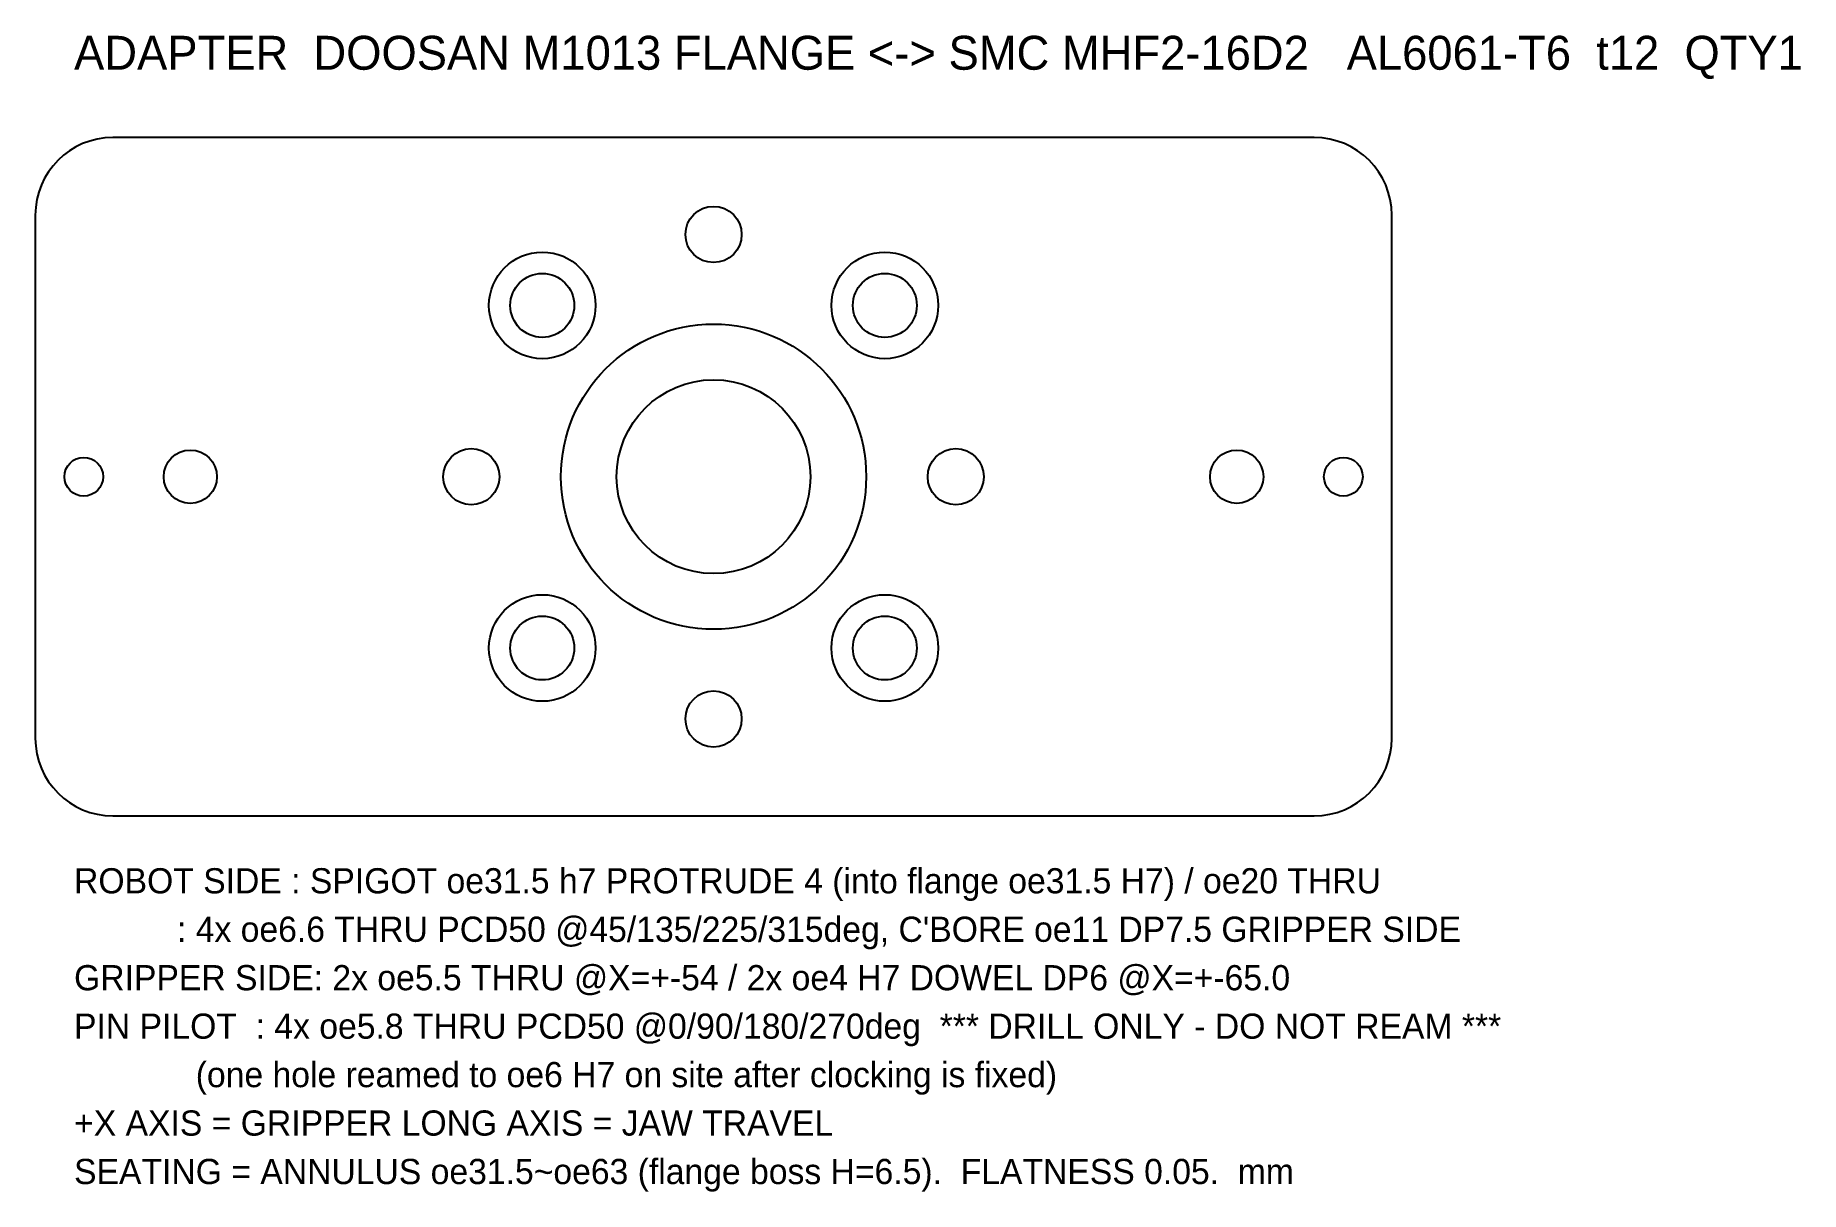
# Model space of a CAD drawing. Header units: metres. Extents: x -70 to 112, y -74 to 46.
import ezdxf

# ---------------------------------------------------------------- set-up
doc = ezdxf.new("R2010")
doc.units = ezdxf.units.M

msp = doc.modelspace()

# ---------------------------------------------------------------- linework, layer by layer
at = {"layer": 'BORE'}
msp.add_circle((0, 0), 10, dxfattribs=at)
at = {"layer": 'DOWEL'}
for centre in [(-65, 0), (65, 0)]:
    msp.add_circle(centre, 2, dxfattribs=at)
at = {"layer": 'GRIP_M5'}
for centre in [(-54, 0), (54, 0)]:
    msp.add_circle(centre, 2.75, dxfattribs=at)
at = {"layer": 'OUTLINE'}
for p, q in [((62, 35), (-62, 35)), ((-70, 27), (-70, -27)), ((70, -27), (70, 27)), ((-62, -35), (62, -35))]:
    msp.add_line(p, q, dxfattribs=at)
for centre, start, end in [((-62, 27), 90, 180), ((62, 27), 0, 90), ((-62, -27), 180, 270), ((62, -27), 270, 360)]:
    msp.add_arc(centre, 8, start, end, dxfattribs=at)
at = {"layer": 'PIN_PILOT'}
for centre in [(0, 25), (-25, 0), (25, 0), (0, -25)]:
    msp.add_circle(centre, 2.9, dxfattribs=at)
at = {"layer": 'ROBOT_CB'}
for centre in [(-17.6777, 17.6777), (17.6777, 17.6777), (-17.6777, -17.6777), (17.6777, -17.6777)]:
    msp.add_circle(centre, 5.5, dxfattribs=at)
at = {"layer": 'ROBOT_M6'}
for centre in [(-17.6777, 17.6777), (17.6777, 17.6777), (-17.6777, -17.6777), (17.6777, -17.6777)]:
    msp.add_circle(centre, 3.3, dxfattribs=at)
at = {"layer": 'SPIGOT'}
msp.add_circle((0, 0), 15.75, dxfattribs=at)

# ---------------------------------------------------------------- texts
at = {"layer": 'NOTE'}
for s, height, p in [('ADAPTER  DOOSAN M1013 FLANGE <-> SMC MHF2-16D2   AL6061-T6  t12  QTY1', 3.5, (-66, 42)), ('ROBOT SIDE : SPIGOT oe31.5 h7 PROTRUDE 4 (into flange oe31.5 H7) / oe20 THRU', 2.6, (-66, -43)), ("           : 4x oe6.6 THRU PCD50 @45/135/225/315deg, C'BORE oe11 DP7.5 GRIPPER SIDE", 2.6, (-66, -48)), ('GRIPPER SIDE: 2x oe5.5 THRU @X=+-54 / 2x oe4 H7 DOWEL DP6 @X=+-65.0', 2.6, (-66, -53)), ('PIN PILOT  : 4x oe5.8 THRU PCD50 @0/90/180/270deg  *** DRILL ONLY - DO NOT REAM ***', 2.6, (-66, -58)), ('             (one hole reamed to oe6 H7 on site after clocking is fixed)', 2.6, (-66, -63)), ('+X AXIS = GRIPPER LONG AXIS = JAW TRAVEL', 2.6, (-66, -68)), ('SEATING = ANNULUS oe31.5~oe63 (flange boss H=6.5).  FLATNESS 0.05.  mm', 2.6, (-66, -73))]:
    msp.add_text(s, height=height, dxfattribs=at).set_placement(p)

doc.saveas('drawing.dxf')
